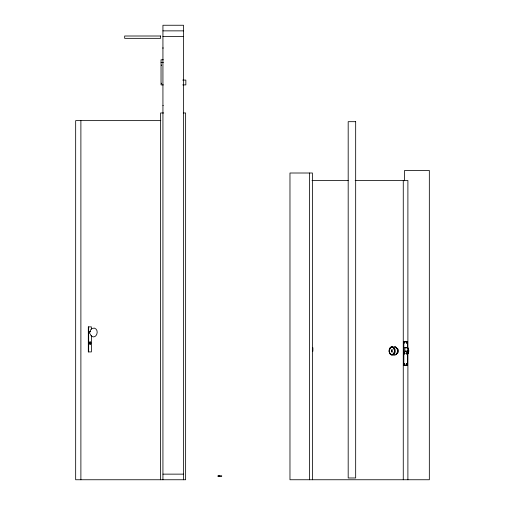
<?xml version="1.0" encoding="UTF-8"?>
<svg xmlns="http://www.w3.org/2000/svg" width="505" height="505" viewBox="0 0 505 505"><rect width="100%" height="100%" fill="white"/><g stroke="black" fill="none" stroke-linecap="round" stroke-linejoin="round"><path stroke-width="0.76" d="M404.606 342.56C404.265 342.649 404.454 341.954 404.953 342.529L404.328 343.021L404.259 341.992M404.417 353.008C405.016 353.917 403.842 353.216 404.833 353.481L404.745 353.027M406.759 342.56C406.26 342.415 406.929 342.403 406.98 342.043M404.593 364.263L404.606 364.471C404.246 365.538 404.619 363.07 404.404 364.345M406.506 353.304C406.992 352.881 406.228 354.321 406.967 353.266L406.973 353.734M406.563 363.966L406.506 364.263C406.733 364.484 406.645 364.364 407.036 364.692M90.041 332.088L90.528 330.036L91.588 328.673M404.802 342.762L404.215 342.403L404.48 342.901M406.329 342.15L406.222 342.661M404.189 353.128L404.24 353.841M406.973 342.781L406.456 342.51L406.784 342.876M406.329 353.109L406.544 353.98L406.266 353.355M404.316 363.878L404.398 364.938M406.329 364.067L406.279 364.32M406.973 364.692L407.011 364.181M406.714 352.982L406.632 353.86M404.398 364.256L404.568 363.941M404.366 364.414L404.865 364.181M406.759 364.471L406.38 364.534L406.784 364.793M406.304 342.649L406.91 342.964L406.91 342.043M404.89 353.734L404.511 353.973M407.036 353.734L406.664 354.011L406.74 353.304M404.133 364.08L404.675 363.821L404.953 364.446L404.606 364.471M392.196 349.883L391.716 349.782L391.716 352.035L392.196 351.934M406.639 341.872L406.26 342.15L406.822 341.904M406.885 342.933L406.474 343.021M404.486 352.831L404.833 353.001M404.095 353.607L404.757 353.923M406.405 363.909L406.569 363.827M404.757 364.881L404.328 364.938M406.557 364.345L406.967 364.225M404.303 342.51L404.593 342.346M406.62 342.422L406.74 342.346M91.923 328.465L94.403 328.105L96.051 329.108C99.062 332.164 95.596 339.335 91.481 336.109M404.606 353.519L404.953 353.487L404.606 352.862M406.759 353.519L406.563 353.008M162.932 30.862L183.511 30.862M162.932 36.474L183.511 36.474M162.629 48.019L163.355 48.019M163.361 59.779L161.038 59.779L161.038 84.909L163.405 84.909M161.038 62.468L163.405 62.468M182.741 80.08L185.846 80.08L185.846 84.909L182.741 84.909M162.932 105.482L163.279 105.482M163.727 112.969L160.596 112.969L160.596 479.75M183.283 112.969L185.632 112.969L185.632 479.75L75.668 479.75L75.668 120.626L160.83 120.626M311.976 180.493L348.179 180.493M355.166 180.493L407.895 180.493L407.895 479.75M407.459 341.449L403.59 341.449L403.59 365.393L407.459 365.393M312.418 347.686L312.778 347.686L312.778 351.272L312.418 351.272M404.688 347.686L406.361 347.686M405.275 347.838L407.907 347.838M405.275 351.12L407.907 351.12M404.688 351.272L406.361 351.272M162.932 474.138L183.511 474.138M217.914 475.843L221.752 475.843M217.914 476.284L221.752 476.284M404.417 363.789L404.84 364.193M406.733 364.97L406.247 364.566M90.54 331.646L90.029 331.299L89.518 331.646L89.518 333.313L90.029 333.653M406.752 363.821L407.08 364.181M90.281 334.253L91.165 335.92M404.24 364.799L404.12 364.313M406.563 342.049L406.632 342.901M406.714 363.941L406.74 364.263M404.417 342.049L404.473 342.478M404.568 352.982L404.593 353.304M404.417 363.966L404.48 364.818M407.459 348.399L407.51 341.38L403.539 341.38L403.539 365.462L407.51 365.462L407.51 350.704M404.852 347.686L404.852 351.272M404.574 180.796L404.574 170.475L429.332 170.475L429.332 479.75L289.971 479.75L289.971 173.007L312.418 173.007L312.418 479.75M403.754 341.449L403.754 365.393M403.703 341.38L403.703 365.462M403.268 180.493L403.268 479.75M392.063 349.782L392.063 352.035M312.721 347.686L312.721 351.272M309.615 173.007L309.615 479.75M219.378 475.843L219.378 476.284M218.343 475.843L218.343 476.284M183.511 479.75L183.511 25.25L162.932 25.25L162.932 479.75M161.335 64.918L161.335 65.625M161.335 83.155L161.335 83.862M91.386 329.228L91.386 326.88L88.318 326.88L88.318 351.916L91.386 351.916L91.386 335.484M88.665 326.88L88.665 351.916M80.888 120.626L80.888 479.75M407.762 347.876A4.286 3.03 -90 0 1 407.762 353.936M407.857 348.267A3.737 2.645 -90 0 1 408.431 352.338M407.674 348.267A3.737 2.645 -90 0 1 408.248 352.338M407.971 348.103A3.964 2.803 -90 0 1 407.971 353.708M408.381 349.51A3.655 2.588 -90 0 1 408.381 352.307M396.627 348.305A2.601 1.843 -90 0 1 398.464 350.906A2.601 1.843 -90 0 1 396.627 353.513M397.29 349.517A1.97 1.395 -90 0 1 397.29 352.301M394.834 346.948A3.964 2.803 -90 0 1 397.587 350.135A3.964 2.803 -90 0 1 395.907 354.567M394.468 346.626A4.286 3.03 -90 0 1 397.441 351.745A4.286 3.03 -90 0 1 393.307 354.87M393.06 347.528A3.655 2.588 -90 0 1 394.462 349.51M389.683 349.51A3.655 2.588 -90 0 1 390.245 348.324M393.086 347.453A3.737 2.645 -90 0 1 394.512 349.479M389.633 352.338A3.737 2.645 -90 0 1 391.059 347.453M89.518 342.245L89.518 343.911L90.029 344.258L90.54 343.911L90.54 342.245L90.029 341.904L89.518 342.245M89.745 342.245L89.745 343.911L90.262 344.258L90.774 343.911L90.774 342.245L90.262 341.904L89.745 342.245M406.569 352.831L406.569 352.869M160.596 36.006L124.672 36.006L124.672 38.342L160.596 38.342L160.596 36.006M355.672 121.68L348.185 121.68L348.185 477.983L355.672 477.983L355.672 121.68M406.98 353.001L406.98 353.001M394.102 354.308A4.286 3.03 -90 0 0 393.42 346.948A4.286 3.03 -90 0 0 389.254 351.467A4.286 3.03 -90 0 0 394.102 354.308M393.597 354.049A3.964 2.803 -90 0 0 392.959 347.244A3.964 2.803 -90 0 0 389.109 351.423A3.964 2.803 -90 0 0 393.597 354.049M393.496 353.872A3.737 2.645 -90 0 0 392.903 347.453A3.737 2.645 -90 0 0 389.267 351.398A3.737 2.645 -90 0 0 393.496 353.872M393.464 353.809A3.655 2.588 -90 0 0 392.877 347.528A3.655 2.588 -90 0 0 389.323 351.385A3.655 2.588 -90 0 0 393.464 353.809"/></g></svg>
